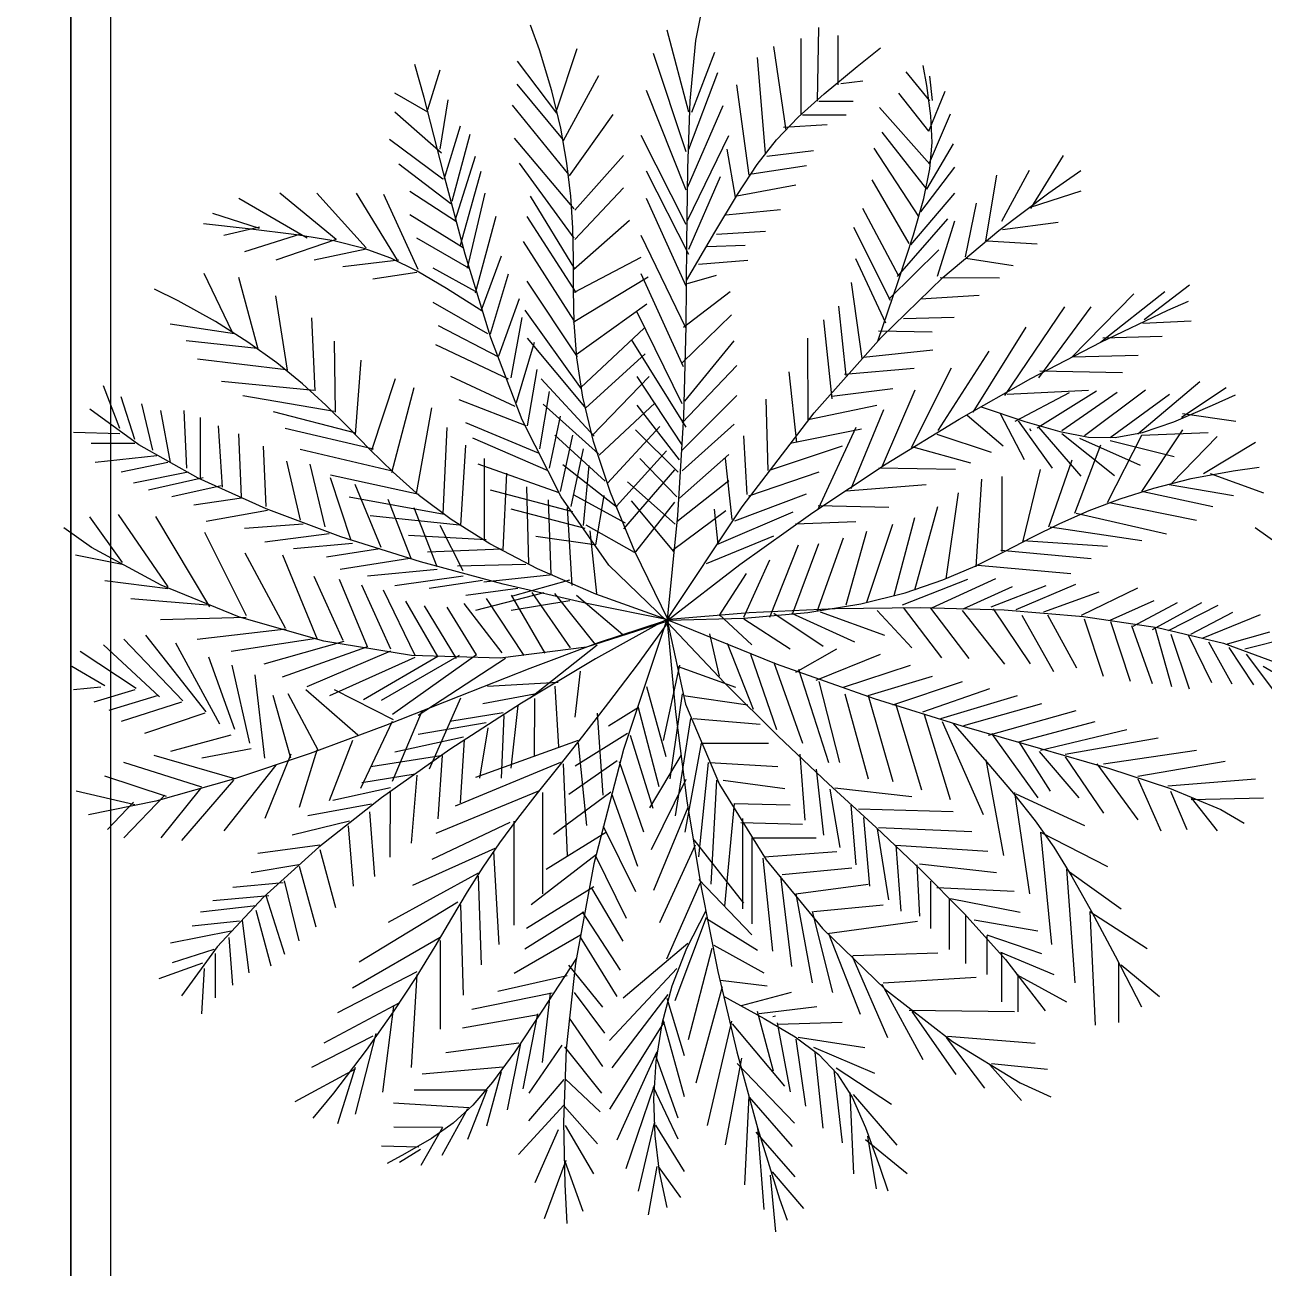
# Model space of a CAD drawing. Header units: millimetres. Extents: x 1993 to 4093, y 1262 to 2017.
# Drawn here: x 3543.47 to 3551.76, y 1601.14 to 1609.46 of the extents above; entities that cross this region are included whole.
import ezdxf

# ---------------------------------------------------------------- set-up
doc = ezdxf.new("R2010")
doc.units = ezdxf.units.MM
doc.layers.add('LOW HEIGHT STORAGE WITH PLANTER BOX', color=251, linetype='Continuous', lineweight=25)
doc.layers.add('PLANNER', color=3, linetype='Continuous')

# ---------------------------------------------------------------- blocks, each defined once
blk = doc.blocks.new('LSH 6FT')
at = {"layer": 'LOW HEIGHT STORAGE WITH PLANTER BOX'}
for p, q in [((-4.2631, -18.2353), (-4.4096, -17.6857)), ((-3.4023, -18.162), (-3.3931, -17.6674)), ((-3.6129, -18.3544), (-3.6953, -17.7956)), ((-3.5122, -18.2536), (-3.5122, -17.7407)), ((-3.2649, -18.0521), (-3.2649, -17.7224)), ((-5.1486, -18.2199), (-5.0121, -17.808)), ((-4.2814, -18.5009), (-4.5012, -17.8414)), ((-4.2448, -18.2353), (-4.0891, -17.8323)), ((-3.7503, -18.5101), (-3.8052, -17.8689)), ((-6.0123, -18.217), (-5.9298, -17.9514)), ((-5.1482, -18.2404), (-5.4121, -17.8926)), ((-4.2631, -18.4826), (-4.0708, -17.9697)), ((-2.6509, -18.1594), (-2.8097, -17.9644)), ((-5.1084, -18.4159), (-5.4136, -18.0483)), ((-5.1042, -18.424), (-4.8657, -17.9899)), ((-3.8602, -18.6566), (-3.9426, -18.0521)), ((-3.2466, -18.0429), (-3.1001, -18.0246)), ((-2.6327, -18.1574), (-2.65, -17.9935)), ((-6.0123, -18.2353), (-6.232, -18.1071)), ((-4.2814, -18.7574), (-4.547, -18.0887)), ((-2.657, -18.3626), (-2.8589, -18.1077)), ((-2.657, -18.3626), (-2.5474, -18.0931)), ((-5.9298, -18.4826), (-5.8749, -18.1529)), ((-5.0676, -18.6528), (-5.4441, -18.1881)), ((-4.2723, -18.739), (-4.0342, -18.1895)), ((-3.3931, -18.162), (-3.1642, -18.162)), ((-2.652, -18.5832), (-2.9869, -18.2042)), ((-5.9207, -18.5101), (-6.232, -18.2353)), ((-5.0633, -18.6609), (-4.7712, -18.2504)), ((-3.503, -18.2536), (-3.21, -18.2536)), ((-2.653, -18.5741), (-2.5128, -18.2461)), ((-5.9024, -18.6841), (-5.7925, -18.3269)), ((-5.8474, -18.8306), (-5.7284, -18.3818)), ((-3.6312, -18.336), (-3.3382, -18.3177)), ((-2.6711, -18.751), (-2.9695, -18.3681)), ((-5.9115, -18.6841), (-6.2687, -18.4185)), ((-5.031, -18.8815), (-5.4322, -18.4091)), ((-4.2814, -18.9863), (-4.5836, -18.391)), ((-4.2723, -18.9589), (-3.9975, -18.391)), ((-2.6711, -18.751), (-2.4915, -18.4464)), ((-5.8291, -18.9589), (-5.6917, -18.5284)), ((-5.0267, -18.8897), (-4.701, -18.5237)), ((-3.9518, -18.8032), (-4.0067, -18.4826)), ((-3.7411, -18.5284), (-3.4298, -18.4917)), ((-2.7256, -18.9318), (-3.0226, -18.4751)), ((-1.976, -18.88), (-1.7557, -18.5251)), ((-5.8566, -18.849), (-6.2046, -18.5833)), ((-5.7925, -19.1237), (-5.6551, -18.6291)), ((-5.0318, -19.0782), (-5.3966, -18.5764)), ((-4.2631, -19.1879), (-4.547, -18.6291)), ((-3.8419, -18.6475), (-3.4755, -18.5925)), ((-2.7103, -18.9025), (-2.4842, -18.6022)), ((-2.1696, -18.965), (-1.9848, -18.623)), ((-4.2631, -19.1512), (-4.0525, -18.6658)), ((-2.7892, -19.1135), (-3.0369, -18.6884)), ((-2.2754, -19.0959), (-2.2024, -18.6553)), ((-6.6258, -19.0871), (-7.0013, -18.7757)), ((-6.4244, -19.1421), (-6.754, -18.7757)), ((-6.2137, -19.2245), (-6.4885, -18.7757)), ((-6.0764, -19.2886), (-6.3053, -18.7848)), ((-5.8199, -18.968), (-6.1313, -18.7665)), ((-5.7467, -19.2794), (-5.6276, -18.7757)), ((-5.0283, -19.2829), (-5.3233, -18.7964)), ((-5.0275, -19.0863), (-4.7015, -18.7408)), ((-3.9426, -18.794), (-3.5488, -18.7207)), ((-2.7792, -19.1216), (-2.4841, -18.7772)), ((-1.9769, -18.8709), (-1.6386, -18.7613)), ((-6.8181, -19.0779), (-7.276, -18.8123)), ((-4.2814, -19.3985), (-4.547, -18.8123)), ((-2.8581, -19.3326), (-3.0995, -18.8793)), ((-2.4115, -19.2024), (-2.3388, -18.8447)), ((-7.1387, -19.0138), (-7.45, -18.9131)), ((-5.7742, -19.1421), (-6.1313, -18.9222)), ((-5.6917, -19.4443), (-5.5544, -18.9314)), ((-5.0175, -19.4425), (-5.3456, -18.9319)), ((-5.0365, -19.2872), (-4.661, -18.9572)), ((-4.0159, -18.9222), (-3.6495, -18.8856)), ((-2.8672, -19.3336), (-2.5305, -18.9479)), ((-2.6002, -19.3329), (-2.483, -18.9613)), ((-7.1387, -19.0047), (-7.3768, -19.0596)), ((-6.8639, -19.0505), (-7.2394, -19.1695)), ((-4.08, -19.0505), (-3.7503, -19.0321)), ((-2.9146, -19.4952), (-3.1598, -19.0054)), ((-2.1638, -19.0196), (-1.7913, -18.9709)), ((-6.6258, -19.0871), (-7.0288, -19.2245)), ((-5.7375, -19.2794), (-6.0855, -19.0779)), ((-5.0348, -19.6271), (-5.3714, -19.1003)), ((-4.2814, -19.6825), (-4.5836, -19.0596)), ((-4.1441, -19.1329), (-3.8876, -19.1237)), ((-2.2663, -19.0949), (-1.9327, -19.1149)), ((-6.4244, -19.1512), (-6.7724, -19.2245)), ((-5.6551, -19.5634), (-5.5177, -19.197)), ((-5.0298, -19.4386), (-4.5831, -19.2058)), ((-2.9447, -19.6458), (-3.1468, -19.2158)), ((-2.9246, -19.4871), (-2.5912, -19.157)), ((-2.4105, -19.2115), (-2.0922, -19.2607)), ((-6.2046, -19.2245), (-6.58, -19.2703)), ((-5.6917, -19.4352), (-5.9756, -19.2794)), ((-4.199, -19.252), (-3.8693, -19.2245)), ((-7.3199, -19.7042), (-7.509, -19.3136)), ((-7.1459, -19.8197), (-7.2773, -19.3421)), ((-6.0855, -19.3069), (-6.3786, -19.3527)), ((-5.591, -19.7191), (-5.4719, -19.3161)), ((-5.0102, -19.8725), (-5.3465, -19.3661)), ((-5.0387, -19.6395), (-4.5358, -19.336)), ((-4.2997, -19.9389), (-4.5836, -19.3161)), ((-4.2723, -19.3802), (-4.08, -19.3252)), ((-3.1036, -19.8836), (-3.1759, -19.3755)), ((-2.5811, -19.3401), (-2.1846, -19.3442)), ((-6.9515, -19.9611), (-7.0279, -19.4631)), ((-4.2997, -19.6733), (-3.9884, -19.4352)), ((-2.7133, -19.4831), (-2.3197, -19.4598)), ((-1.7037, -19.8764), (-1.2857, -19.4507)), ((-1.509, -19.7744), (-1.0771, -19.4344)), ((-1.2169, -19.6214), (-0.914, -19.3904)), ((-5.6093, -19.7191), (-5.9756, -19.5084)), ((-5.5361, -19.8656), (-5.3987, -19.4809)), ((-5.0187, -19.8562), (-4.5451, -19.5164)), ((-3.2114, -19.9964), (-3.2606, -19.5319)), ((-2.1496, -20.1307), (-1.747, -19.5373)), ((-1.9224, -20.0117), (-1.5708, -19.538)), ((-6.7659, -20.0997), (-6.7872, -19.6103)), ((-5.4536, -20.0122), (-5.3804, -19.6092)), ((-4.9821, -20.085), (-5.3596, -19.5589)), ((-4.3089, -20.1862), (-4.6111, -19.5725)), ((-4.3089, -19.9114), (-3.9792, -19.5909)), ((-3.3053, -20.1537), (-3.3612, -19.6254)), ((-2.8282, -19.615), (-2.4884, -19.6066)), ((-1.2246, -19.6461), (-0.9013, -19.6318)), ((-7.3054, -19.7187), (-7.737, -19.6531)), ((-5.5361, -19.8748), (-5.939, -19.6641)), ((-4.9863, -20.0769), (-4.5628, -19.6806)), ((-2.9945, -19.6971), (-2.6345, -19.705)), ((-2.3605, -20.2412), (-2.0066, -19.6733)), ((-7.1546, -19.8168), (-7.6296, -19.7658)), ((-6.6294, -20.2413), (-6.6363, -19.7663)), ((-5.4719, -20.0213), (-5.9573, -19.7924)), ((-5.417, -20.1771), (-5.2979, -19.774)), ((-4.9596, -20.2075), (-5.3442, -19.747)), ((-4.2814, -20.3419), (-4.6477, -19.7557)), ((-4.2906, -20.1679), (-3.9609, -19.7649)), ((-3.4648, -20.2995), (-3.468, -19.7472)), ((-1.4932, -19.7454), (-1.096, -19.7338)), ((-4.9553, -20.2156), (-4.5559, -19.8525)), ((-3.0955, -19.8736), (-2.6311, -19.8244)), ((-2.5958, -20.3644), (-2.2535, -19.8336)), ((-1.6956, -19.8722), (-1.2575, -19.8598)), ((-6.9602, -19.9583), (-7.5541, -19.8872)), ((-6.4959, -20.3916), (-6.4565, -19.8934)), ((-5.3437, -20.3328), (-5.2796, -19.9572)), ((-4.3089, -20.3144), (-3.9426, -19.9298)), ((-3.2215, -19.9882), (-2.7561, -19.9481)), ((-2.7739, -20.4784), (-2.5054, -19.9449)), ((-1.915, -19.9665), (-1.3618, -19.9764)), ((-6.7746, -20.0968), (-7.3915, -20.0375)), ((-6.3856, -20.4956), (-6.2274, -20.0174)), ((-5.4262, -20.2045), (-5.8566, -20.003)), ((-4.8989, -20.4031), (-5.2536, -20.02)), ((-4.9113, -20.3992), (-4.5287, -20.0036)), ((-4.3089, -20.461), (-4.6111, -20.003)), ((-3.5414, -20.4458), (-3.5916, -19.9722)), ((-1.2598, -20.3882), (-0.8445, -20.0363)), ((-8.0728, -20.3511), (-8.1827, -20.0671)), ((-6.6381, -20.2384), (-7.2494, -20.1327)), ((-6.252, -20.6459), (-6.1027, -20.0779)), ((-5.2613, -20.4885), (-5.1972, -20.1038)), ((-4.3089, -20.4976), (-3.9426, -20.1313)), ((-3.3072, -20.1355), (-2.8983, -20.083)), ((-2.9682, -20.6009), (-2.7484, -20.0929)), ((-2.1333, -20.1222), (-1.589, -20.0955)), ((-2.0808, -20.3014), (-1.7157, -20.1101)), ((-1.9324, -20.3478), (-1.5357, -20.0985)), ((-1.7682, -20.3651), (-1.3962, -20.1082)), ((-1.616, -20.3991), (-1.208, -20.0923)), ((-1.4437, -20.4122), (-1.0477, -20.122)), ((-0.967, -20.2762), (-0.6675, -20.078)), ((-7.972, -20.4244), (-8.0636, -20.1404)), ((-7.853, -20.4976), (-7.9262, -20.1862)), ((-6.0867, -20.7875), (-5.9837, -20.2137)), ((-5.3529, -20.3328), (-5.8016, -20.1587)), ((-4.8683, -20.5214), (-5.2385, -20.1876)), ((-4.864, -20.5295), (-4.4889, -20.1791)), ((-4.3272, -20.5617), (-4.6111, -20.1954)), ((-3.7335, -20.6319), (-3.7472, -20.1545)), ((-3.4657, -20.2904), (-3.0061, -20.1957)), ((-7.7339, -20.5801), (-7.798, -20.232)), ((-7.624, -20.6167), (-7.6423, -20.232)), ((-7.5325, -20.69), (-7.5325, -20.2778)), ((-6.493, -20.3829), (-7.0436, -20.2394)), ((-5.1972, -20.6167), (-5.124, -20.2686)), ((-3.1784, -20.7524), (-2.959, -20.2239)), ((-2.4011, -20.2624), (-2.1596, -20.4668)), ((-2.1801, -20.2501), (-2.0186, -20.5583)), ((-0.9592, -20.2514), (-0.6019, -20.302)), ((-8.0728, -20.3877), (-8.3841, -20.3786)), ((-7.3859, -20.7449), (-7.4134, -20.3328)), ((-6.374, -20.4898), (-6.9651, -20.3522)), ((-5.9097, -20.9232), (-5.882, -20.3438)), ((-5.2705, -20.5159), (-5.7558, -20.3144)), ((-4.8076, -20.717), (-4.4576, -20.3383)), ((-4.3364, -20.6442), (-4.6203, -20.3602)), ((-4.3089, -20.635), (-3.9609, -20.3236)), ((-3.5869, -20.4506), (-3.1091, -20.354)), ((-3.3971, -20.8876), (-3.1452, -20.3421)), ((-2.0603, -20.301), (-1.8331, -20.6162)), ((-1.973, -20.369), (-1.9815, -20.3528)), ((-1.9243, -20.3435), (-1.6396, -20.6699)), ((-1.2351, -20.396), (-0.7888, -20.3793)), ((-1.2319, -20.7724), (-0.9572, -20.3602)), ((-7.972, -20.4518), (-8.2651, -20.4518)), ((-7.2577, -20.809), (-7.276, -20.3877)), ((-5.7908, -21.0011), (-5.7572, -20.4623)), ((-5.2064, -20.635), (-5.71, -20.4152)), ((-4.8242, -20.705), (-5.1612, -20.3952)), ((-5.124, -20.7724), (-5.0415, -20.3969)), ((-3.8728, -20.7941), (-3.8961, -20.4005)), ((-2.6035, -20.3892), (-2.2407, -20.5093)), ((-1.7679, -20.3856), (-1.4143, -20.6656)), ((-1.6806, -20.919), (-1.5066, -20.461)), ((-1.6485, -20.4161), (-1.2436, -20.5968)), ((-1.4608, -20.8457), (-1.2319, -20.3969)), ((-1.4433, -20.4327), (-1.0152, -20.5393)), ((-1.0304, -20.7174), (-0.7282, -20.406)), ((-0.8198, -20.6533), (-0.4718, -20.4427)), ((-7.8255, -20.5343), (-8.2376, -20.5801)), ((-7.0929, -20.8732), (-7.1112, -20.4701)), ((-6.2579, -20.6344), (-6.8663, -20.491)), ((-5.0507, -20.8732), (-4.9683, -20.4885)), ((-4.7477, -20.8716), (-4.4139, -20.5014)), ((-4.3272, -20.8182), (-3.9975, -20.5251)), ((-3.7244, -20.631), (-3.2351, -20.4686)), ((-2.7658, -20.4742), (-2.3787, -20.5815)), ((-7.7522, -20.5801), (-8.0636, -20.6442)), ((-6.8639, -20.9647), (-6.9555, -20.5709)), ((-6.6991, -21.0105), (-6.7998, -20.5892)), ((-5.1331, -20.7816), (-5.6734, -20.5892)), ((-5.6313, -21.1021), (-5.6325, -20.5518)), ((-4.7435, -20.8797), (-5.1087, -20.5951)), ((-4.9683, -21.0014), (-4.9316, -20.5984)), ((-4.7001, -21.0224), (-4.3585, -20.6275)), ((-4.3455, -20.809), (-4.5928, -20.5526)), ((-3.9748, -20.9615), (-4.0183, -20.5516)), ((-2.9926, -20.6137), (-2.4803, -20.6244)), ((-2.0286, -21.1113), (-1.9096, -20.6259)), ((-1.8546, -21.0105), (-1.6989, -20.5617)), ((-7.6149, -20.6442), (-7.9812, -20.7174)), ((-7.5141, -20.6808), (-7.8804, -20.7632)), ((-6.0693, -20.7932), (-6.6632, -20.6643)), ((-6.5251, -21.1021), (-6.6625, -20.6808)), ((-5.5066, -21.1626), (-5.4817, -20.6499)), ((-4.3547, -20.9922), (-4.6752, -20.7083)), ((-4.3455, -20.9739), (-3.9975, -20.6991)), ((-3.8628, -20.8022), (-3.3917, -20.6418)), ((-2.34, -21.2762), (-2.3033, -20.69)), ((-2.166, -21.1754), (-2.166, -20.6717)), ((-0.774, -20.6533), (-0.4168, -20.7816)), ((-7.3951, -20.7358), (-7.7248, -20.809)), ((-6.3236, -21.1479), (-6.4976, -20.7266)), ((-5.0415, -20.9098), (-5.591, -20.7632)), ((-5.3355, -21.2578), (-5.3483, -20.7423)), ((-4.6884, -20.9853), (-5.0357, -20.7946)), ((-3.9557, -20.9686), (-3.4774, -20.789)), ((-3.2109, -20.7694), (-2.675, -20.7264)), ((-2.5415, -21.3586), (-2.459, -20.7816)), ((-1.2227, -20.7724), (-0.7557, -20.8732)), ((-1.0487, -20.7266), (-0.6183, -20.7999)), ((-7.2577, -20.8182), (-7.5782, -20.864)), ((-5.901, -20.9261), (-6.5384, -20.8117)), ((-6.1222, -21.2212), (-6.2778, -20.8274)), ((-5.1848, -21.327), (-5.2033, -20.8288)), ((-5.0456, -21.402), (-5.0757, -20.8807)), ((-4.8858, -21.1296), (-4.8309, -20.7999)), ((-4.3639, -21.1754), (-4.6477, -20.8365)), ((-4.6197, -21.1767), (-4.359, -20.8446)), ((-3.3975, -20.8671), (-2.9261, -20.8787)), ((-2.7521, -21.4319), (-2.5964, -20.8732)), ((-1.4517, -20.8457), (-0.8656, -20.9647)), ((-8.0546, -21.2491), (-8.2745, -20.9426)), ((-7.7492, -21.4109), (-8.0826, -20.9267)), ((-7.4701, -21.5455), (-7.8315, -20.94)), ((-7.0837, -20.9006), (-7.4958, -20.9739)), ((-5.7995, -20.9982), (-6.3962, -20.9359)), ((-5.9482, -21.2762), (-6.1038, -20.8823)), ((-4.9591, -21.0197), (-5.4536, -20.8915)), ((-4.373, -21.1663), (-4.0159, -20.9006)), ((-4.0677, -21.1279), (-4.0928, -20.8911)), ((-4.0768, -21.1288), (-3.566, -20.9089)), ((-2.8894, -21.4685), (-2.7521, -20.9464)), ((-1.6715, -20.919), (-1.067, -21.0563)), ((-7.2243, -21.6043), (-7.5048, -21.047)), ((-6.8456, -20.9922), (-7.2394, -21.0197)), ((-5.7742, -21.3036), (-5.9298, -21.0014)), ((-4.6278, -21.1809), (-4.9504, -20.9979)), ((-4.8804, -21.4566), (-4.9248, -21.0367)), ((-3.5508, -20.9888), (-3.1456, -20.973)), ((-3.21, -21.5326), (-3.0726, -21.038)), ((-3.0726, -21.5143), (-2.8986, -20.9922)), ((-1.8455, -21.0105), (-1.2319, -21.1021)), ((-6.6716, -21.0563), (-7.102, -21.1113)), ((-6.5159, -21.1205), (-6.9097, -21.1571)), ((-5.6197, -21.0963), (-6.141, -21.0685)), ((-4.895, -21.1296), (-5.2888, -21.0747)), ((-4.1462, -21.2559), (-3.6963, -21.0701)), ((-3.7228, -21.6151), (-3.5305, -21.1296)), ((-3.5671, -21.5876), (-3.3931, -21.1205)), ((-3.4023, -21.5693), (-3.2283, -21.0838)), ((-2.0286, -21.1021), (-1.4608, -21.1388)), ((-8.0579, -21.2616), (-8.3696, -21.1988)), ((-6.9648, -21.6868), (-7.2336, -21.1863)), ((-6.7508, -21.7639), (-6.9825, -21.1996)), ((-6.3328, -21.1571), (-6.6899, -21.212)), ((-5.5153, -21.1598), (-6.0134, -21.1783)), ((-2.1751, -21.1663), (-1.5707, -21.2212)), ((-6.1313, -21.2212), (-6.5984, -21.2945)), ((-5.9482, -21.2945), (-6.4152, -21.3403)), ((-5.3558, -21.2608), (-5.8133, -21.2734)), ((-3.8968, -21.6151), (-3.7228, -21.2304)), ((-2.3308, -21.267), (-1.7081, -21.322)), ((-7.7525, -21.4234), (-8.1743, -21.3714)), ((-6.5781, -21.7697), (-6.7726, -21.3426)), ((-6.4154, -21.813), (-6.6032, -21.3609)), ((-5.7742, -21.3403), (-6.232, -21.4044)), ((-5.6459, -21.3678), (-6.0031, -21.4227)), ((-5.1761, -21.3298), (-5.6364, -21.3802)), ((-5.0631, -21.3672), (-5.4451, -21.4724)), ((-4.0616, -21.6059), (-3.8785, -21.322)), ((-2.8347, -21.5313), (-2.3977, -21.3601)), ((-2.6385, -21.5519), (-2.209, -21.3543)), ((-6.2585, -21.8279), (-6.453, -21.4009)), ((-6.0958, -21.8713), (-6.3074, -21.4329)), ((-5.4078, -21.4227), (-5.7558, -21.4685)), ((-5.2338, -21.4502), (-5.6917, -21.5693)), ((-5.0567, -21.8196), (-5.3133, -21.4497)), ((-4.8898, -21.797), (-5.161, -21.4567)), ((-2.4272, -21.5588), (-2.0985, -21.4087)), ((-2.241, -21.5442), (-1.872, -21.4018)), ((-2.0737, -21.5635), (-1.6745, -21.3935)), ((-1.8888, -21.5779), (-1.5174, -21.4443)), ((-1.6348, -21.6012), (-1.2582, -21.4186)), ((-7.4872, -21.5343), (-7.9986, -21.4919)), ((-5.9436, -21.8783), (-6.1593, -21.5059)), ((-5.8197, -21.8912), (-6.0342, -21.5392)), ((-5.6857, -21.8666), (-5.8819, -21.5463)), ((-5.5143, -21.8519), (-5.7684, -21.5229)), ((-5.3654, -21.8715), (-5.6187, -21.489)), ((-5.0598, -21.5051), (-5.4536, -21.5693)), ((-5.2269, -21.8547), (-5.4518, -21.4664)), ((-4.705, -21.7323), (-5.0167, -21.4684)), ((-1.4449, -21.6332), (-1.149, -21.5019)), ((-1.2903, -21.6751), (-0.993, -21.5149)), ((-1.1608, -21.6956), (-0.8307, -21.5166)), ((-1.0539, -21.7035), (-0.7213, -21.5333)), ((-7.2277, -21.6168), (-7.8013, -21.6316)), ((-4.0616, -21.5967), (-3.8419, -21.7982)), ((-3.8968, -21.6242), (-3.5854, -21.8257)), ((-3.6953, -21.5876), (-3.3657, -21.8074)), ((-3.5763, -21.5876), (-3.155, -21.7799)), ((-3.384, -21.5784), (-2.9536, -21.7341)), ((-3.0046, -21.5698), (-2.7725, -21.8183)), ((-2.8297, -21.5489), (-2.5727, -21.8855)), ((-2.6473, -21.5544), (-2.3903, -21.891)), ((-2.4335, -21.5701), (-2.1514, -21.9282)), ((-2.2272, -21.5593), (-1.9803, -21.9274)), ((-2.0348, -21.6001), (-1.8232, -21.9781)), ((-1.8637, -21.5993), (-1.6684, -21.9534)), ((-1.6185, -21.6252), (-1.4912, -22.008)), ((-0.9043, -21.7278), (-0.6221, -21.5813)), ((-0.8213, -21.7519), (-0.4372, -21.5957)), ((-6.9603, -21.6947), (-7.5551, -21.7641)), ((-1.4424, -21.642), (-1.3101, -22.0425)), ((-1.3016, -21.6688), (-1.163, -22.0579)), ((-1.1457, -21.6818), (-1.0335, -22.0784)), ((-0.6579, -21.7914), (-0.3759, -21.7116)), ((-7.6515, -22.1738), (-8.0453, -21.7616)), ((-7.4958, -22.247), (-7.8988, -21.7341)), ((-7.4042, -22.3295), (-7.6973, -21.7891)), ((-6.7554, -21.7559), (-7.3286, -21.8446)), ((-6.5735, -21.7776), (-7.11, -21.9296)), ((-4.1258, -21.725), (-4.0616, -22.0089)), ((-4.0067, -21.7891), (-3.8327, -22.2287)), ((-1.0376, -21.7274), (-0.9153, -22.0926)), ((-0.9219, -21.7328), (-0.7655, -22.0502)), ((-0.7849, -21.7797), (-0.6296, -22.0594)), ((-0.5435, -21.8256), (-0.2414, -21.7497)), ((-7.9629, -22.0913), (-8.3383, -21.844)), ((-7.8072, -22.1463), (-8.1827, -21.7982)), ((-6.4154, -21.813), (-6.9856, -22.0163)), ((-6.2619, -21.8405), (-6.8217, -22.0801)), ((-5.9436, -21.8783), (-6.4429, -22.1676)), ((-5.8005, -21.8695), (-6.3236, -22.1725)), ((-5.6857, -21.8666), (-6.248, -22.2664)), ((-4.8773, -21.8004), (-5.3273, -22.1563)), ((-3.851, -21.8624), (-3.677, -22.3661)), ((-3.5488, -21.9814), (-3.2741, -21.8257)), ((-3.4114, -22.0364), (-2.981, -21.8624)), ((-0.6504, -21.8178), (-0.485, -22.0661)), ((-0.5335, -21.8609), (-0.3505, -22.1042)), ((-8.1735, -22.073), (-8.3933, -21.9448)), ((-7.3035, -22.3661), (-7.4775, -21.8807)), ((-7.2028, -22.4577), (-7.3218, -21.9356)), ((-6.0992, -21.8838), (-6.6702, -22.1405)), ((-5.4913, -21.8915), (-6.0753, -22.2721)), ((-4.3272, -21.9356), (-4.4371, -22.4394)), ((-4.3364, -21.9448), (-3.9518, -22.0822)), ((-3.6953, -21.9173), (-3.503, -22.4577)), ((-3.5305, -21.9631), (-3.329, -22.5859)), ((-3.2283, -22.0822), (-2.7796, -21.9356)), ((-0.1991, -22.073), (-0.4189, -21.9448)), ((-7.102, -22.5585), (-7.1661, -21.9997)), ((-4.9913, -21.9745), (-5.0267, -22.284)), ((-3.3931, -22.0455), (-3.2558, -22.5859)), ((-3.0634, -22.1371), (-2.633, -22.0089)), ((-2.8986, -22.2012), (-2.4316, -22.0455)), ((-8.201, -22.0822), (-8.3841, -22.1005)), ((-7.972, -22.1005), (-8.2468, -22.1829)), ((-6.7449, -22.5035), (-6.9464, -22.128)), ((-6.4793, -22.4028), (-6.8273, -22.1005)), ((-6.2412, -22.302), (-6.635, -22.1005)), ((-5.1399, -22.051), (-5.6123, -22.0774)), ((-5.1605, -22.0768), (-5.1362, -22.4826)), ((-4.5473, -22.0769), (-4.4173, -22.5461)), ((-4.3089, -22.128), (-4.3913, -22.6958)), ((-3.2191, -22.128), (-3.0634, -22.6958)), ((-2.6971, -22.247), (-2.2484, -22.0913)), ((-7.8163, -22.1371), (-8.146, -22.2379)), ((-7.6607, -22.1829), (-8.0636, -22.3112)), ((-6.928, -22.5585), (-7.0471, -22.1371)), ((-5.7925, -22.1555), (-6.0031, -22.6317)), ((-5.2972, -22.1303), (-5.6426, -22.1929)), ((-5.4081, -22.2043), (-5.4564, -22.6237)), ((-5.2975, -22.1592), (-5.2991, -22.5444)), ((-4.6049, -22.2098), (-4.4643, -22.7479)), ((-4.2997, -22.1371), (-3.8693, -22.2012)), ((-3.0634, -22.1371), (-2.8986, -22.7142)), ((-2.8803, -22.1921), (-2.7063, -22.7691)), ((-2.5781, -22.2928), (-2.0652, -22.1371)), ((-2.4224, -22.3386), (-1.9004, -22.1921)), ((-7.505, -22.2562), (-7.9079, -22.3936)), ((-6.0489, -22.2379), (-6.2504, -22.7142)), ((-5.5072, -22.2553), (-5.8641, -22.312)), ((-5.5016, -22.2727), (-5.5209, -22.6925)), ((-4.8767, -22.2562), (-4.8401, -22.8058)), ((-4.6, -22.2176), (-4.8022, -22.3434)), ((-4.254, -22.2928), (-4.3547, -22.9431)), ((-4.2356, -22.2928), (-3.7869, -22.3295)), ((-2.688, -22.2654), (-2.514, -22.8332)), ((-2.2576, -22.4028), (-1.6715, -22.2379)), ((-6.2504, -22.3112), (-6.461, -22.76)), ((-5.6209, -22.3206), (-6.0765, -22.3993)), ((-5.6097, -22.3555), (-5.6657, -22.6908)), ((-2.5689, -22.3112), (-2.2942, -22.934)), ((-2.0561, -22.4485), (-1.5433, -22.3112)), ((-1.9096, -22.5035), (-1.3326, -22.3661)), ((-7.331, -22.4028), (-7.7339, -22.5127)), ((-6.5159, -22.4394), (-6.6716, -22.8424)), ((-5.7726, -22.4173), (-6.2313, -22.5163)), ((-5.767, -22.4347), (-5.795, -22.8573)), ((-5.0049, -22.4394), (-5.6917, -22.6867)), ((-4.6742, -22.3931), (-5.0242, -22.6108)), ((-5.0049, -22.4577), (-4.95, -23.0073)), ((-4.6567, -22.4039), (-4.5044, -22.8915)), ((-4.1807, -22.4577), (-4.2906, -23.0531)), ((-4.1807, -22.4577), (-3.732, -22.4577)), ((-2.2392, -22.3936), (-1.9279, -22.8241)), ((-2.0561, -22.4485), (-1.8455, -22.7783)), ((-1.7447, -22.531), (-1.122, -22.4211)), ((-7.3035, -22.6958), (-7.8438, -22.5401)), ((-7.1936, -22.4943), (-7.5233, -22.5585)), ((-6.928, -22.531), (-7.102, -22.9615)), ((-6.754, -22.5035), (-6.8731, -22.8882)), ((-5.9246, -22.543), (-6.3918, -22.6158)), ((-5.9159, -22.5402), (-5.9439, -22.9628)), ((-4.3177, -22.5395), (-4.5264, -22.8901)), ((-3.5204, -22.5305), (-3.4871, -22.9722)), ((-1.9187, -22.5127), (-1.6531, -22.8241)), ((-1.4883, -22.5951), (-0.8656, -22.5035)), ((-7.5233, -22.7508), (-8.0453, -22.5859)), ((-7.0288, -22.6043), (-7.3768, -23.0439)), ((-5.124, -22.5859), (-5.8291, -22.879)), ((-5.1056, -22.5951), (-5.0782, -23.2088)), ((-4.7435, -22.5765), (-5.0683, -22.8001)), ((-4.7309, -22.5794), (-4.5679, -23.0496)), ((-4.1349, -22.5859), (-4.199, -23.2179)), ((-4.1258, -22.5859), (-3.6679, -22.6134)), ((-2.2759, -22.5676), (-2.1568, -23.2088)), ((-1.7447, -22.5493), (-1.4883, -22.9248)), ((-1.5341, -22.5951), (-1.2594, -22.9706)), ((-1.2594, -22.6775), (-0.6733, -22.5768)), ((-7.7614, -22.8149), (-8.1735, -22.6775)), ((-7.3127, -22.705), (-7.6607, -23.108)), ((-6.0969, -22.6655), (-6.4538, -22.7222)), ((-6.0854, -22.6715), (-6.1225, -23.1258)), ((-4.2835, -22.701), (-4.5166, -23.172)), ((-4.08, -22.705), (-4.1166, -23.4011)), ((-4.0342, -22.705), (-3.6221, -22.76)), ((-3.4121, -22.6305), (-3.3621, -23.0722)), ((-1.2594, -22.6958), (-1.1037, -23.0439)), ((-1.0579, -22.7416), (-0.4718, -22.6958)), ((-7.972, -22.8699), (-8.3658, -22.7783)), ((-7.5325, -22.76), (-7.798, -23.0897)), ((-6.2601, -22.7563), (-6.6463, -22.8417)), ((-6.2633, -22.7766), (-6.2655, -23.2197)), ((-5.2705, -22.7783), (-5.9573, -23.0622)), ((-5.243, -22.7874), (-5.243, -23.4652)), ((-4.7857, -22.7861), (-5.1708, -23.0687)), ((-4.7809, -22.7939), (-4.6082, -23.2796)), ((-3.3204, -22.7639), (-3.2538, -23.1556)), ((-3.2871, -22.7555), (-2.7704, -22.8139)), ((-2.0836, -22.7874), (-1.9828, -23.4652)), ((-1.0396, -22.7783), (-0.9297, -23.0347)), ((-7.9812, -22.8516), (-8.1552, -23.0347)), ((-7.7706, -22.8058), (-8.0453, -23.0897)), ((-6.3888, -22.8649), (-6.8155, -22.944)), ((-3.9609, -22.8607), (-4.025, -23.5477)), ((-3.9609, -22.8607), (-3.5854, -22.8699)), ((-3.1788, -22.8722), (-3.1454, -23.2722)), ((-2.0744, -22.7966), (-1.6165, -23.0073)), ((-0.9022, -22.8332), (-0.4168, -22.8241)), ((-0.9022, -22.8241), (-0.7282, -23.0439)), ((-6.401, -22.9169), (-6.3683, -23.3489)), ((-4.271, -22.8874), (-4.5002, -23.4428)), ((-3.906, -22.9615), (-3.906, -23.566)), ((-3.1288, -22.8972), (-2.4955, -22.9139)), ((-3.0954, -22.9555), (-3.0538, -23.4139)), ((-6.5349, -22.9791), (-6.9183, -23.0731)), ((-6.544, -23.0108), (-6.511, -23.4139)), ((-5.4628, -22.9889), (-5.9848, -23.2362)), ((-5.4353, -22.9798), (-5.4353, -23.6759)), ((-4.8387, -23.0131), (-4.6212, -23.4495)), ((-3.9151, -22.9889), (-3.503, -22.9981)), ((-3.0038, -23.0306), (-2.9288, -23.5056)), ((-2.9954, -23.0222), (-2.3705, -23.0472)), ((-4.8145, -23.052), (-5.2189, -23.3036)), ((-4.2313, -23.1044), (-3.8988, -23.5268)), ((-3.8419, -23.0897), (-3.4114, -23.0897)), ((-3.8419, -23.0897), (-3.8419, -23.6667)), ((-1.9096, -23.0531), (-1.8363, -23.8041)), ((-1.9096, -23.0531), (-1.4608, -23.282)), ((-6.7337, -23.139), (-7.1485, -23.195)), ((-6.7341, -23.168), (-6.6285, -23.5573)), ((-5.5635, -23.163), (-6.113, -23.4103)), ((-5.5727, -23.1813), (-5.5361, -23.8041)), ((-4.8828, -23.2023), (-5.3204, -23.5393)), ((-4.8905, -23.2072), (-4.6827, -23.6279)), ((-4.2217, -23.1397), (-4.4605, -23.6598)), ((-3.7594, -23.2179), (-3.2741, -23.1813)), ((-2.8788, -23.1389), (-2.2621, -23.1806)), ((-2.8788, -23.1389), (-2.8454, -23.5806)), ((-6.8743, -23.2706), (-7.1935, -23.3248)), ((-6.8715, -23.2793), (-6.7603, -23.6861)), ((-3.7686, -23.2271), (-3.7045, -23.8499)), ((-3.6404, -23.337), (-3.1733, -23.2912)), ((-2.7371, -23.2722), (-2.7204, -23.614)), ((-2.7204, -23.2639), (-2.2038, -23.3223)), ((-5.6734, -23.3278), (-6.2778, -23.6576)), ((-5.6734, -23.3462), (-5.6551, -23.9415)), ((-4.1973, -23.3703), (-3.8414, -23.739)), ((-3.6495, -23.3462), (-3.5763, -23.9507)), ((-1.7356, -23.3004), (-1.6806, -24.0606)), ((-1.7172, -23.3187), (-1.3693, -23.566)), ((-6.9799, -23.391), (-7.3162, -23.4219)), ((-6.974, -23.3795), (-6.8743, -23.7804)), ((-4.8997, -23.4178), (-5.3508, -23.6984)), ((-4.9153, -23.4275), (-4.7054, -23.7823)), ((-4.1901, -23.3969), (-4.4136, -23.9033)), ((-3.5488, -23.4652), (-3.0634, -23.4011)), ((-2.6455, -23.3806), (-2.6455, -23.6973)), ((-2.6038, -23.4223), (-2.0871, -23.4473)), ((-7.0765, -23.4797), (-7.4505, -23.513)), ((-7.0967, -23.4766), (-6.9709, -23.8691)), ((-5.8108, -23.5202), (-6.4701, -23.9232)), ((-5.7925, -23.5385), (-5.7742, -24.143)), ((-3.5488, -23.4652), (-3.4389, -24.0606)), ((-3.4298, -23.5843), (-2.9627, -23.5385)), ((-2.5205, -23.4973), (-2.5205, -23.839)), ((-2.5121, -23.4973), (-2.0455, -23.589)), ((-7.1612, -23.5454), (-7.5324, -23.5874)), ((-7.1616, -23.5743), (-7.0616, -23.9462)), ((-4.9661, -23.5885), (-5.3628, -23.8353)), ((-4.9788, -23.5856), (-4.7243, -23.9773)), ((-4.148, -23.6227), (-4.3571, -24.1821)), ((-3.4389, -23.5843), (-3.3015, -24.1247)), ((-2.4121, -23.6056), (-2.4121, -23.9307)), ((-1.5799, -23.5843), (-1.5433, -24.3445)), ((-1.5799, -23.5843), (-1.1953, -23.8316)), ((-7.2725, -23.6483), (-7.5885, -23.6823)), ((-7.255, -23.6428), (-7.2098, -23.9938)), ((-4.1456, -23.6315), (-3.8038, -23.8427)), ((-3.3382, -23.7308), (-2.7338, -23.6484)), ((-2.3538, -23.639), (-1.9288, -23.714)), ((-7.3283, -23.7143), (-7.7347, -23.7965)), ((-7.3432, -23.7576), (-7.3179, -24.0765)), ((-5.9298, -23.7583), (-6.5159, -24.0972)), ((-5.9298, -23.7766), (-5.9298, -24.372)), ((-4.9888, -23.7428), (-5.434, -23.9982)), ((-4.9918, -23.7554), (-4.7451, -24.152)), ((-3.329, -23.7308), (-3.1184, -24.2712)), ((-2.2705, -23.739), (-1.9038, -23.864)), ((-2.2705, -23.7473), (-2.2705, -24.0057)), ((-7.4426, -23.8375), (-7.7217, -23.927)), ((-7.4342, -23.8637), (-7.4348, -24.162)), ((-4.2704, -23.7973), (-4.7037, -24.164)), ((-4.1106, -23.8308), (-4.2677, -24.4426)), ((-4.0977, -23.8083), (-3.7632, -23.993)), ((-3.1642, -23.8774), (-2.5964, -23.8591)), ((-2.1788, -23.8556), (-1.8205, -24.0057)), ((-2.1705, -23.8556), (-2.1705, -24.189)), ((-7.519, -23.9293), (-7.8127, -24.0331)), ((-5.0689, -23.9436), (-4.8413, -24.2227)), ((-3.1733, -23.8774), (-2.9352, -24.4269)), ((-1.3876, -23.9232), (-1.3876, -24.3262)), ((-1.3693, -23.9415), (-1.1128, -24.1522)), ((-7.5078, -23.9642), (-7.5258, -24.2682)), ((-6.0855, -23.9873), (-6.6167, -24.2621)), ((-6.0855, -24.0056), (-6.1222, -24.6285)), ((-5.0787, -24.0145), (-5.5421, -24.1193)), ((-4.3454, -23.964), (-4.7954, -24.4474)), ((-4.0532, -24.043), (-3.7393, -24.0814)), ((-2.9627, -24.0606), (-2.34, -24.0239)), ((-2.0705, -24.0057), (-1.7372, -24.189)), ((-2.0621, -24.0057), (-2.0621, -24.2557)), ((-5.0314, -24.1252), (-4.8291, -24.3984)), ((-4.0413, -24.0872), (-4.2177, -24.7327)), ((-3.9122, -24.2136), (-3.5763, -24.1227)), ((-2.9719, -24.0697), (-2.6971, -24.5735)), ((-6.2046, -24.198), (-6.7082, -24.4636)), ((-5.179, -24.1308), (-5.7161, -24.2384)), ((-5.1916, -24.1278), (-5.247, -24.5937)), ((-4.4037, -24.139), (-4.7787, -24.6307)), ((-4.412, -24.164), (-4.2954, -24.5474)), ((-6.2412, -24.2163), (-6.3145, -24.7933)), ((-5.2725, -24.2752), (-5.7785, -24.3635)), ((-5.2773, -24.2674), (-5.3746, -24.7701)), ((-3.8071, -24.2516), (-3.6994, -24.6494)), ((-3.7934, -24.2669), (-3.4078, -24.2195)), ((-3.6842, -24.2848), (-3.7019, -24.2895)), ((-2.7887, -24.2438), (-2.0836, -24.2529)), ((-2.7704, -24.2529), (-2.4773, -24.6742)), ((-5.0648, -24.297), (-4.8412, -24.6217)), ((-4.4287, -24.3224), (-4.7954, -24.9058)), ((-4.437, -24.314), (-4.2954, -24.8224)), ((-3.9791, -24.3171), (-4.1411, -25.0156)), ((-3.9743, -24.3348), (-3.6241, -24.7524)), ((-3.6723, -24.329), (-3.5856, -24.7894)), ((-3.6699, -24.3378), (-3.2369, -24.325)), ((-6.3786, -24.4178), (-6.7907, -24.6285)), ((-6.3603, -24.3995), (-6.4976, -24.9399)), ((-3.548, -24.4377), (-3.4838, -24.8852)), ((-3.5327, -24.424), (-3.0871, -24.4932)), ((-2.5415, -24.4269), (-2.285, -24.7658)), ((-2.5323, -24.4178), (-1.9462, -24.4636)), ((-5.403, -24.4642), (-5.8905, -24.5302)), ((-5.3904, -24.4672), (-5.4807, -24.9116)), ((-5.1137, -24.4784), (-5.3348, -24.7993)), ((-5.0963, -24.4891), (-4.8494, -24.7993)), ((-4.4787, -24.5224), (-4.7454, -25.1141)), ((-3.4292, -24.4909), (-3.0216, -24.6653)), ((-3.4197, -24.5263), (-3.3677, -25.0341)), ((-4.487, -24.5474), (-4.3371, -24.9641)), ((-3.9121, -24.5646), (-4.0209, -25.1444)), ((-3.9403, -24.6007), (-3.5572, -25)), ((-2.2484, -24.6101), (-2.0378, -24.8483)), ((-2.2392, -24.601), (-1.8638, -24.6376)), ((-6.4976, -24.6376), (-6.9006, -24.8574)), ((-6.4976, -24.6285), (-6.6167, -25.004)), ((-5.5072, -24.6261), (-6.05, -24.6726)), ((-5.5209, -24.6562), (-5.6188, -25.0191)), ((-5.1006, -24.7075), (-5.3381, -24.9847)), ((-5.0929, -24.7027), (-4.8584, -24.9236)), ((-3.293, -24.6438), (-3.2369, -25.1316)), ((-3.2777, -24.6302), (-2.9087, -24.872)), ((-5.6163, -24.7803), (-6.1017, -24.7802)), ((-5.6163, -24.7803), (-5.7462, -25.1091)), ((-4.4954, -24.7474), (-4.687, -25.3058)), ((-4.5037, -24.7558), (-4.3371, -25.1058)), ((-5.737, -24.8984), (-6.2417, -24.8673)), ((-3.8628, -24.817), (-3.8913, -25.413)), ((-3.8604, -24.8258), (-3.5719, -25.1558)), ((-3.1857, -24.7951), (-3.1618, -25.339)), ((-3.1632, -24.808), (-2.8723, -25.1468)), ((-5.7447, -24.9033), (-5.9173, -25.2155)), ((-5.101, -24.8803), (-5.4037, -25.2088)), ((-5.0962, -24.8881), (-4.8754, -25.139)), ((-5.9139, -25.0301), (-6.2392, -25.0275)), ((-5.9139, -25.0301), (-6.0592, -25.2822)), ((-5.0926, -25.0153), (-4.902, -25.339)), ((-4.4954, -24.9975), (-4.6037, -25.4558)), ((-4.487, -25.0141), (-4.2954, -25.3225)), ((-3.8054, -25.0292), (-3.7615, -25.5771)), ((-5.1393, -25.0443), (-5.2954, -25.4003)), ((-3.8159, -25.0605), (-3.5547, -25.3599)), ((-3.0819, -25.1086), (-2.802, -25.3365)), ((-3.069, -25.0861), (-3.011, -25.4405)), ((-6.0705, -25.1599), (-6.322, -25.1545)), ((-6.0609, -25.1754), (-6.2009, -25.2625)), ((-5.0873, -25.2493), (-5.2318, -25.6412)), ((-5.0951, -25.2541), (-4.9735, -25.5883)), ((-4.4787, -25.2892), (-4.537, -25.6142)), ((-4.4704, -25.2892), (-4.3204, -25.4975)), ((-3.7193, -25.3475), (-3.6831, -25.7267)), ((-3.7064, -25.325), (-3.4972, -25.5721))]:
    blk.add_line(p, q, dxfattribs=at)
at = {"layer": 'LOW HEIGHT STORAGE WITH PLANTER BOX', "ltscale": 0.7}
blk.add_lwpolyline([(-9, -36.0001), (-9, 36.0002), (-8.4001, 35.9999), (-8.4, -36.0001)], close=True, dxfattribs=at)
at = {"layer": 'LOW HEIGHT STORAGE WITH PLANTER BOX', "ltscale": 0.1}
for points in [[(-8.4, -35.4002), (-8.4003, 35.3999), (7.8007, 35.3999), (7.8, -35.4)], [(-8.1333, -35.1335), (-8.1333, 35.1333), (7.5343, 35.1333), (7.5343, -35.1335)]]:
    blk.add_lwpolyline(points, close=True, dxfattribs=at)
at = {"layer": 'LOW HEIGHT STORAGE WITH PLANTER BOX'}
for points in [[(-4.4096, -21.6517), (-4.3374, -20.9326), (-4.2986, -20.2714), (-4.2821, -19.6657), (-4.2769, -19.1134), (-4.2716, -18.6122), (-4.2551, -18.1599), (-4.2163, -17.7541), (-4.1766, -17.5553)], [(-4.4031, -21.6318), (-4.6258, -21.1753), (-4.789, -20.7807), (-4.9019, -20.4391), (-4.9739, -20.1417), (-5.014, -19.8797), (-5.0317, -19.6442), (-5.0361, -19.4264), (-5.0366, -19.2175), (-5.0414, -19.0095), (-5.0548, -18.7972), (-5.0804, -18.5763), (-5.1216, -18.3424), (-5.1817, -18.0911), (-5.2641, -17.8182), (-5.3238, -17.6535)], [(-4.2792, -19.3615), (-4.0909, -19.0368), (-3.9388, -18.7846), (-3.8063, -18.5853), (-3.6767, -18.4196), (-3.5333, -18.268), (-3.3593, -18.1112), (-3.1381, -17.9297), (-2.9806, -17.8051)], [(-4.4096, -21.6425), (-4.7999, -21.267), (-5.1195, -20.8093), (-5.3792, -20.2937), (-5.5899, -19.7443), (-5.7623, -19.1855), (-5.9074, -18.6414), (-6.0359, -18.1365), (-6.0974, -17.9156)], [(-2.9999, -19.7682), (-2.8619, -19.367), (-2.7599, -19.0564), (-2.6904, -18.8133), (-2.6503, -18.6148), (-2.6361, -18.4379), (-2.6445, -18.2597), (-2.6722, -18.057), (-2.6955, -17.9235)], [(-4.4182, -21.644), (-3.9072, -20.8747), (-3.4259, -20.2472), (-2.9771, -19.7426), (-2.5636, -19.3417), (-2.1882, -19.0257), (-1.8537, -18.7753), (-1.6398, -18.6257)], [(-5.6441, -19.5685), (-5.886, -19.4154), (-6.0832, -19.2986), (-6.259, -19.2112), (-6.4367, -19.1461), (-6.6397, -19.0963), (-6.8912, -19.0547), (-7.2146, -19.0143), (-7.5134, -18.9813)], [(-4.408, -21.6322), (-4.8858, -21.4599), (-5.2778, -21.2906), (-5.5968, -21.1242), (-5.8556, -20.961), (-6.067, -20.801), (-6.2437, -20.6444), (-6.3987, -20.4913), (-6.5445, -20.3418), (-6.6929, -20.1959), (-6.8504, -20.053), (-7.0227, -19.9123), (-7.2152, -19.7732), (-7.4334, -19.6349), (-7.6827, -19.4965), (-7.8402, -19.42)], [(-4.4031, -21.6318), (-3.9224, -21.2615), (-3.4342, -20.9133), (-2.9434, -20.5888), (-2.4554, -20.2896), (-1.975, -20.0172), (-1.5075, -19.7732), (-1.058, -19.5592), (-0.9195, -19.5)], [(-2.3073, -20.2056), (-2.0143, -20.3039), (-1.7819, -20.3721), (-1.5881, -20.4084), (-1.4109, -20.4109), (-1.2281, -20.3776), (-1.0178, -20.3067), (-0.758, -20.1964), (-0.6056, -20.1267)], [(-4.3913, -21.6334), (-4.9473, -21.5236), (-5.508, -21.3937), (-6.061, -21.2442), (-6.5938, -21.0758), (-7.094, -20.8889), (-7.549, -20.6841), (-7.9466, -20.4619), (-8.2742, -20.2228)], [(-4.4005, -21.6334), (-3.8928, -21.6199), (-3.4674, -21.5822), (-3.1123, -21.5245), (-2.8153, -21.4508), (-2.5644, -21.3653), (-2.3474, -21.2721), (-2.1522, -21.1754), (-1.9668, -21.0792), (-1.7801, -20.9873), (-1.5856, -20.9011), (-1.3779, -20.8217), (-1.1515, -20.7501), (-0.9009, -20.6872), (-0.6207, -20.6342), (-0.4471, -20.611)], [(-4.3988, -21.6396), (-4.9485, -21.815), (-5.5279, -21.8874), (-6.1198, -21.8695), (-6.7066, -21.774), (-7.2711, -21.6134), (-7.7958, -21.4003), (-8.2635, -21.1476), (-8.4467, -21.0171)], [(3.5755, -21.6396), (3.0258, -21.815), (2.4464, -21.8874), (1.8546, -21.8695), (1.2678, -21.774), (0.7033, -21.6134), (0.1785, -21.4003), (-0.2891, -21.1476), (-0.4723, -21.0171)], [(-4.3935, -21.6193), (-4.8894, -21.8936), (-5.3837, -22.1885), (-5.8647, -22.4996), (-6.3206, -22.8226), (-6.7399, -23.1533), (-7.1107, -23.4872), (-7.4215, -23.8202), (-7.6605, -24.1478)], [(-4.4084, -21.6239), (-4.7011, -22.4999), (-4.9001, -23.2652), (-5.0223, -23.9294), (-5.0843, -24.5019), (-5.1028, -24.9923), (-5.0946, -25.4101), (-5.0812, -25.6707)], [(-4.425, -21.6288), (-3.8601, -21.5832), (-3.2852, -21.5556), (-2.7124, -21.5489), (-2.1539, -21.566), (-1.6218, -21.6097), (-1.1281, -21.683), (-0.6851, -21.7886), (-0.3048, -21.9295)], [(-4.4371, -21.6425), (-4.8715, -21.7867), (-5.3277, -21.958), (-5.8028, -22.1455), (-6.2939, -22.3386), (-6.7978, -22.5266), (-7.3115, -22.6987), (-7.8322, -22.8442), (-8.2822, -22.937)], [(-4.4005, -21.6425), (-4.6104, -21.932), (-4.8017, -22.186), (-4.9759, -22.4103), (-5.1345, -22.6106), (-5.2791, -22.7926), (-5.4111, -22.9621), (-5.5321, -23.1249), (-5.6437, -23.2866), (-5.7483, -23.4529), (-5.8527, -23.6283), (-5.9648, -23.8174), (-6.0921, -24.0245), (-6.2425, -24.2542), (-6.4237, -24.5109), (-6.6436, -24.799), (-6.7807, -24.966)], [(-4.4096, -21.6334), (-4.2859, -22.1969), (-4.0581, -22.7346), (-3.7459, -23.2378), (-3.3691, -23.6976), (-2.9472, -24.1056), (-2.4998, -24.4529), (-2.0467, -24.7308), (-1.842, -24.8239)], [(-4.4083, -21.6436), (-4.3535, -22.2479), (-4.2773, -22.8427), (-4.1821, -23.4233), (-4.0702, -23.9847), (-3.9438, -24.5223), (-3.8053, -25.0311), (-3.657, -25.5063), (-3.6064, -25.6482)], [(-4.406, -21.6501), (-4.024, -22.0562), (-3.6656, -22.4109), (-3.3285, -22.7284), (-3.0103, -23.0226), (-2.7086, -23.3076), (-2.421, -23.5973), (-2.1452, -23.9059), (-1.8788, -24.2474)], [(-4.4005, -21.6334), (-3.679, -21.927), (-3.0247, -22.1582), (-2.4358, -22.3419), (-1.9107, -22.4932), (-1.4479, -22.6268), (-1.0457, -22.7578), (-0.7026, -22.901), (-0.5473, -22.9936)], [(-2.497, -22.3228), (-2.2687, -22.5843), (-2.0899, -22.7948), (-1.9455, -22.9772), (-1.8204, -23.1541), (-1.6998, -23.3484), (-1.5685, -23.5826), (-1.4114, -23.8796), (-1.235, -24.2207)], [(-4.1509, -23.58), (-4.2795, -23.8313), (-4.3769, -24.0837), (-4.445, -24.3363), (-4.4856, -24.588), (-4.5008, -24.8377), (-4.4923, -25.0843), (-4.4621, -25.3268), (-4.412, -25.5642)], [(-5.0161, -23.8957), (-5.2477, -24.2511), (-5.43, -24.5225), (-5.5791, -24.7267), (-5.7109, -24.8804), (-5.8417, -25.0003), (-5.9875, -25.1033), (-6.1644, -25.206), (-6.284, -25.2697)], [(-4.0312, -24.1504), (-3.7601, -24.2986), (-3.5522, -24.4228), (-3.3939, -24.5404), (-3.2717, -24.6689), (-3.172, -24.8256), (-3.0811, -25.028), (-2.9855, -25.2937), (-2.9332, -25.4529)]]:
    blk.add_lwpolyline(points, dxfattribs=at)
blk = doc.blocks.new('CUBICLE ZONE 02')
at = {"layer": 'PLANNER', "ltscale": 25}
blk.add_lwpolyline([(97448.6853, 8762.7514), (97630.4372, 8762.7514), (97630.4372, 8645.7688), (97448.6853, 8645.7688)], close=True, dxfattribs=at)
blk = doc.blocks.new('WORKSTATION AREA 03')
at = {"layer": 'PLANNER', "ltscale": 25}
blk.add_lwpolyline([(97630.4372, 8645.7688), (97832.3758, 8645.7688), (97832.3758, 8762.7498), (97630.4372, 8762.7498)], close=True, dxfattribs=at)

msp = doc.modelspace()

# ---------------------------------------------------------------- block references
at = {"layer": 'LOW HEIGHT STORAGE WITH PLANTER BOX'}
msp.add_blockref('LSH 6FT', (3552.1747, 1627.106), dxfattribs=at)
at = {"layer": 'PLANNER'}
for name in ['CUBICLE ZONE 02', 'WORKSTATION AREA 03']:
    msp.add_blockref(name, (-94086.6624, -7054.663), dxfattribs=at)

doc.saveas('drawing.dxf')
